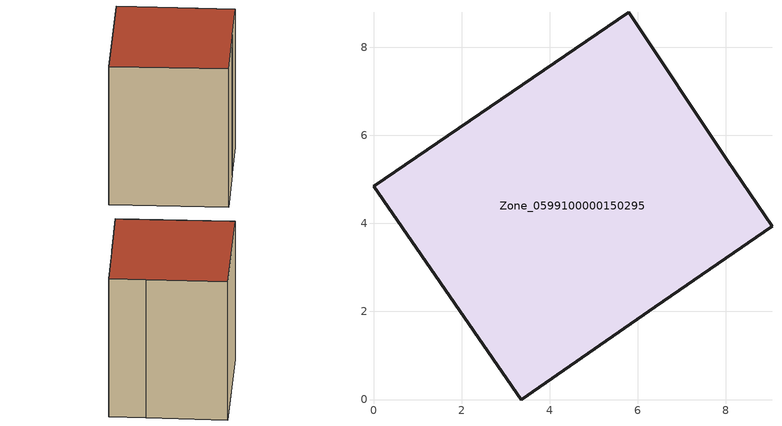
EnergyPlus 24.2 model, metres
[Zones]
Zone_0599100000150295
 floor ground (C_G): 0,4.84 5.8,8.79 8.03,5.44 9.05,3.93 6.58,2.23 6.4,2.1 3.36,0 z0
 wall outside (C_F): 6.4,2.1 6.58,2.23 9.05,3.93 8.03,5.44 5.8,8.79 0,4.84 3.36,0 6.4,2.1 z0:7.49
 roof outside (C_R): 8.03,5.44 5.8,8.79 0,4.84 3.36,0 6.4,2.1 6.58,2.23 9.05,3.93 z7.49
[BUILDING]
Pand.0599100000150295: North Axis=0; Terrain=City; Loads Convergence Tolerance Value=0.04; Temperature Convergence Tolerance Value=0.4; Solar Distribution=FullExterior; Maximum Number of Warmup Days=25; Minimum Number of Warmup Days=1
[Site:Location]
Rotterdam.The.Hague.AP_ZH_NLD Design_Conditions: Latitude=51.96; Longitude=4.45; Time Zone=1; Elevation=-4.5
[SITE:GROUNDTEMPERATURE:BUILDINGSURFACE]
18, 18, 18, 18, 18, 18, 18, 18, 18, 18, 18, 18
[MATERIAL] Thermal Absorptance=0.9; Solar Absorptance=0.7; Visible Absorptance=0.7
Name | Roughness | Thickness | Conductivity | Density | Specific Heat
G.TC.1946 | MediumSmooth | 0.15 | 1 | 540 | 1210
F.TC.1946 | Rough | 0.3 | 0.857143 | 1920 | 840
R.TC.1946 | MediumRough | 0.2 | 0.909091 | 1500 | 1000
[CONSTRUCTION]
C_G: G.TC.1946
C_F: F.TC.1946
C_R: R.TC.1946
[ZONE]
Zone_0599100000150295: Type=1; Multiplier=1; Ceiling Height=Autocalculate; Volume=Autocalculate; Floor Area=autocalculate; Part of Total Floor Area=Yes
[ZONEINFILTRATION:DESIGNFLOWRATE]
Infil_Zone_0599100000150295: Zone or ZoneList or Space or SpaceList=Zone_0599100000150295; Schedule=AlwaysOn; Design Flow Rate Calculation Method=Flow/Area; Flow Rate per Floor Area=0.003; Constant Term Coefficient=1; Temperature Term Coefficient=0; Velocity Term Coefficient=0; Velocity Squared Term Coefficient=0
[HVACTEMPLATE:ZONE:IDEALLOADSAIRSYSTEM]
Zone_0599100000150295: Maximum Heating Supply Air Temperature=50; Minimum Cooling Supply Air Temperature=13; Maximum Heating Supply Air Humidity Ratio=0.0156; Minimum Cooling Supply Air Humidity Ratio=0.0077; Heating Limit=NoLimit; Cooling Limit=NoLimit; Dehumidification Control Type=ConstantSensibleHeatRatio; Cooling Sensible Heat Ratio=0.7; Dehumidification Setpoint=60; Humidification Control Type=None; Humidification Setpoint=30; Outdoor Air Method=None; Outdoor Air Flow Rate per Person=0.00944; Outdoor Air Flow Rate per Zone Floor Area=0; Outdoor Air Flow Rate per Zone=0; Demand Controlled Ventilation Type=None; Outdoor Air Economizer Type=NoEconomizer; Heat Recovery Type=None; Sensible Heat Recovery Effectiveness=0.7; Latent Heat Recovery Effectiveness=0.65
[ZONECONTROL:THERMOSTAT]
ThermostatControl_Zone_0599100000150295: Zone or ZoneList=Zone_0599100000150295; Control Type Schedule=DualSetpointControlType; Control 1=Thermostat_Zone_0599100000150295; Temperature Difference Between Cutout And Setpoint=0
[THERMOSTATSETPOINT:DUALSETPOINT]
Thermostat_Zone_0599100000150295: Heating Setpoint Temperature Schedule=HeatingSetpoint_Zone_0599100000150295; Cooling Setpoint Temperature Schedule=CoolingSetpoint_Zone_0599100000150295
[SCHEDULE:COMPACT]
HeatingSetpoint_Zone_0599100000150295: Through: 12/31, For: AllDays, Until: 24:00, 21
CoolingSetpoint_Zone_0599100000150295: Through: 12/31, For: AllDays, Until: 24:00, 24
DualSetpointControlType: Through: 12/31, For: AllDays, Until: 24:00, 4
AlwaysOn: Through: 12/31, For: AllDays, Until: 24:00, 1
